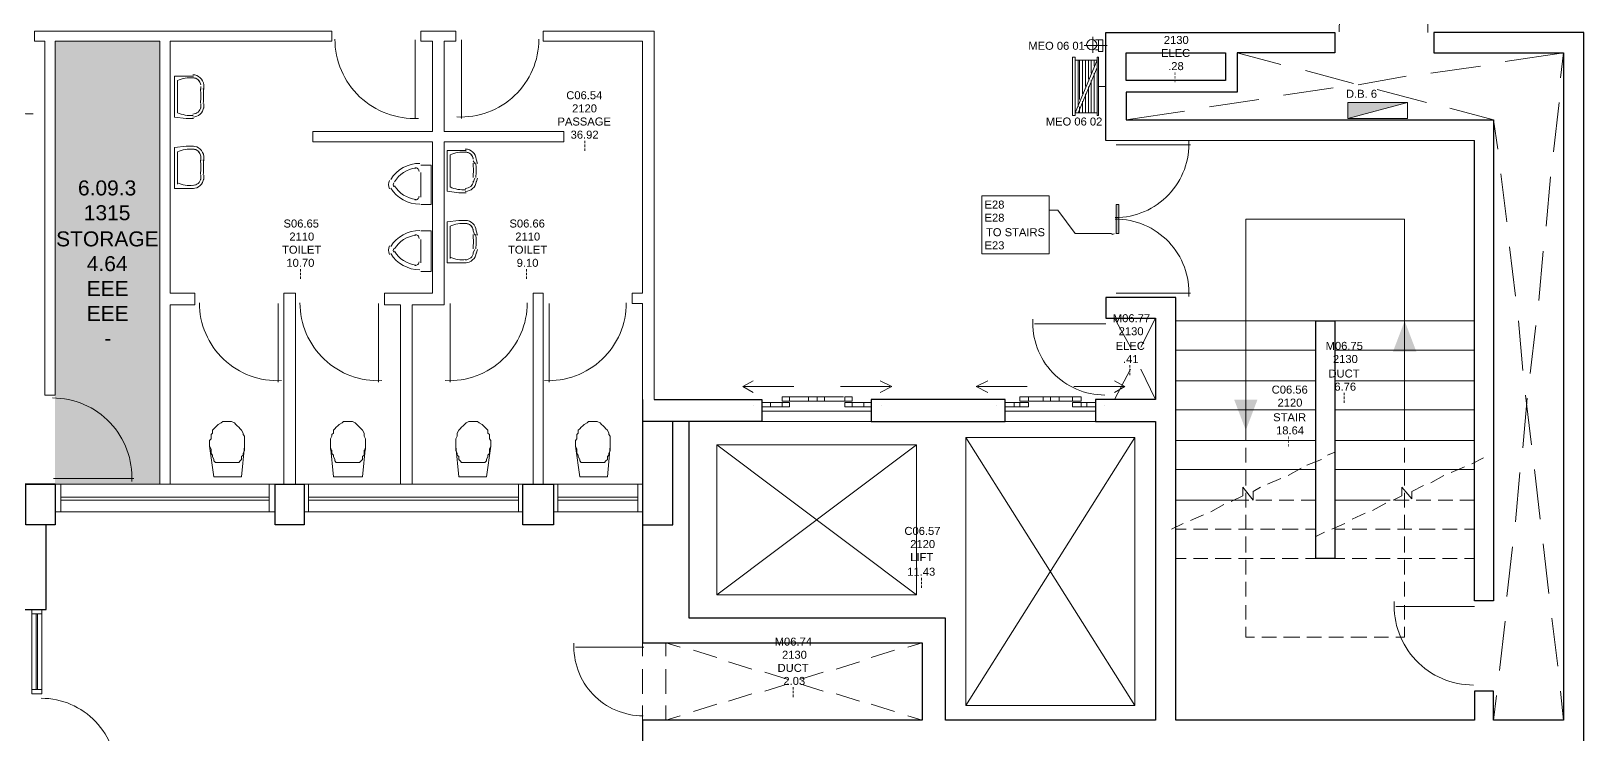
# Model space of a CAD drawing. Header units: millimetres. Extents: x 0 to 89.8, y 0 to 45.2.
# Drawn here: x 35.44 to 51.13, y 19.08 to 26.2 of the extents above; entities that cross this region are included whole.
import ezdxf

# ---------------------------------------------------------------- set-up
doc = ezdxf.new("R2010")
doc.units = ezdxf.units.MM
for name, color, linetype in [('PDF_014406$BL', 7, 'Continuous'), ('PDF_014406$BL-SAN', 7, 'Continuous'), ('PDF_014406$DR', 7, 'Continuous'), ('PDF_014406$EQ', 7, 'Continuous'), ('PDF_014406$FI', 7, 'Continuous'), ('PDF_014406$FI-DSG', 7, 'Continuous'), ('PDF_014406$PL-STAIR', 7, 'Continuous'), ('PDF_014406$WA', 7, 'Continuous'), ('PDF_014406$WA-COL', 7, 'Continuous'), ('PDF_014406$WA-EXT', 7, 'Continuous'), ('PDF_014406$WN', 7, 'Continuous'), ('PDF_Text', 7, 'Continuous')]:
    doc.layers.add(name, color=color, linetype=linetype)
doc.layers.add('PDF_014406$HL-TMP', color=7, linetype='Continuous', true_color=0x800000)
doc.styles.add('PDF ArialMT', font='arial.ttf')

msp = doc.modelspace()

# ---------------------------------------------------------------- linework, layer by layer
at = {"layer": 'PDF_014406$BL', "lineweight": 9}
for points in [[(47.646, 25.982), (48.089, 25.864)], [(50.361, 25.894), (50.951, 25.982), (50.921, 25.731)], [(48.34, 25.805), (48.826, 25.672)], [(48.871, 25.658), (49.358, 25.746)], [(49.608, 25.776), (50.11, 25.849)], [(48.118, 25.554), (48.62, 25.628)], [(49.063, 25.613), (49.564, 25.481)], [(47.366, 25.436), (47.867, 25.51)], [(49.8, 25.422), (50.243, 25.304), (50.287, 25.009)], [(50.907, 25.481), (50.848, 24.979)], [(46.525, 25.304), (47.115, 25.392)], [(50.376, 24.271), (50.317, 24.758)], [(50.818, 24.728), (50.774, 24.227)], [(50.464, 23.518), (50.405, 24.02)], [(50.744, 23.976), (50.7, 23.474)], [(46.407, 23.297), (46.569, 23.002)], [(46.82, 23.297), (46.672, 23.002)], [(50.538, 22.766), (50.494, 23.268)], [(50.671, 23.223), (50.612, 22.736)], [(46.569, 22.781), (46.407, 22.471)], [(46.672, 22.781), (46.82, 22.471)], [(50.582, 22.486), (50.538, 21.984)], [(50.626, 22.014), (50.567, 22.515)], [(42.836, 22.353), (43.943, 22.353)], [(45.3, 22.353), (46.215, 22.353)], [(42.836, 22.25), (43.943, 22.25)], [(45.3, 22.25), (46.215, 22.25)], [(50.508, 21.733), (50.464, 21.232)], [(50.715, 21.261), (50.656, 21.763)], [(37.909, 21.615), (35.681, 21.615)], [(40.417, 21.615), (38.204, 21.615)], [(41.627, 21.615), (40.727, 21.615)], [(35.681, 21.335), (37.909, 21.335)], [(38.204, 21.335), (40.417, 21.335)], [(40.727, 21.335), (41.627, 21.335)], [(50.435, 20.981), (50.376, 20.479)], [(50.803, 20.509), (50.744, 21.01)], [(35.445, 20.346), (35.445, 19.491)], [(35.548, 19.491), (35.548, 20.346)], [(50.892, 19.771), (50.833, 20.258)], [(50.361, 20.228), (50.302, 19.727)], [(41.627, 20.007), (41.627, 19.874)], [(41.863, 19.874), (41.863, 20.007), (42.01, 19.963)], [(42.143, 19.933), (42.379, 19.859)], [(44.179, 19.933), (43.943, 19.859)], [(44.459, 20.007), (44.312, 19.963)], [(42.497, 19.815), (42.733, 19.741)], [(43.825, 19.815), (43.589, 19.741)], [(41.627, 19.741), (41.627, 19.491)], [(41.863, 19.491), (41.863, 19.741)], [(42.866, 19.712), (43.102, 19.638)], [(43.456, 19.712), (43.22, 19.638)], [(42.733, 19.491), (42.497, 19.417)], [(43.102, 19.594), (42.866, 19.52)], [(43.22, 19.594), (43.456, 19.52)], [(43.589, 19.491), (43.825, 19.417)], [(50.272, 19.476), (50.243, 19.225)], [(50.951, 19.225), (50.921, 19.52)], [(41.627, 19.373), (41.627, 19.225)], [(42.01, 19.269), (41.863, 19.225), (41.863, 19.373)], [(42.379, 19.387), (42.143, 19.314)], [(43.943, 19.387), (44.179, 19.314)], [(44.312, 19.269), (44.459, 19.225)]]:
    msp.add_lwpolyline(points, dxfattribs=at)
at = {"layer": 'PDF_014406$BL-SAN', "lineweight": 9}
for points in [[(37.083, 25.746), (37.009, 25.746), (36.891, 25.746), (36.891, 25.333), (37.009, 25.318), (37.083, 25.318)], [(37.186, 25.422), (37.186, 25.466)], [(37.083, 25.038), (37.009, 25.038), (36.891, 25.023), (36.891, 24.61), (37.009, 24.61), (37.083, 24.61)], [(39.841, 24.994), (39.768, 24.994), (39.65, 24.994), (39.65, 24.581), (39.768, 24.566), (39.841, 24.566)], [(39.384, 24.846), (39.487, 24.846), (39.487, 24.448), (39.384, 24.448)], [(37.186, 24.699), (37.186, 24.743)], [(39.384, 24.522), (39.384, 24.772)], [(39.945, 24.669), (39.959, 24.713)], [(39.384, 24.182), (39.487, 24.182), (39.487, 23.769), (39.384, 23.769)], [(39.841, 24.286), (39.768, 24.286), (39.65, 24.271), (39.65, 23.858), (39.768, 23.858), (39.841, 23.858)], [(39.384, 23.858), (39.384, 24.094)], [(39.945, 23.946), (39.959, 23.991)], [(37.274, 22.161), (37.289, 22.176), (37.304, 22.191), (37.319, 22.205), (37.333, 22.22), (37.363, 22.235), (37.378, 22.25), (37.407, 22.25), (37.422, 22.25), (37.451, 22.25), (37.466, 22.25), (37.496, 22.235), (37.51, 22.22), (37.525, 22.205), (37.54, 22.191), (37.555, 22.176), (37.569, 22.161), (37.584, 22.132), (37.584, 22.117), (37.599, 22.102), (37.599, 22.073), (37.599, 22.058), (37.599, 22.043), (37.599, 22.014), (37.599, 21.999), (37.569, 21.689), (37.289, 21.689), (37.245, 21.999), (37.26, 21.969), (37.26, 21.955), (37.26, 21.925), (37.274, 21.91), (37.274, 21.896), (37.289, 21.866), (37.289, 21.851), (37.304, 21.836), (37.54, 21.836), (37.555, 21.851), (37.569, 21.866), (37.569, 21.896), (37.584, 21.91), (37.584, 21.925), (37.599, 21.955), (37.599, 21.969), (37.599, 21.999)], [(37.422, 22.25), (37.407, 22.25), (37.378, 22.25), (37.363, 22.235), (37.333, 22.22), (37.319, 22.205), (37.304, 22.191), (37.289, 22.176), (37.274, 22.161), (37.274, 22.132), (37.26, 22.117), (37.26, 22.102), (37.26, 22.073), (37.245, 22.058), (37.245, 22.043), (37.245, 22.014), (37.245, 21.999)], [(38.499, 22.161), (38.514, 22.176), (38.528, 22.191), (38.543, 22.205), (38.558, 22.22), (38.587, 22.235), (38.602, 22.25), (38.632, 22.25), (38.646, 22.25), (38.676, 22.25), (38.691, 22.25), (38.72, 22.235), (38.735, 22.22), (38.75, 22.205), (38.764, 22.191), (38.779, 22.176), (38.794, 22.161), (38.809, 22.132), (38.809, 22.117), (38.809, 22.102), (38.823, 22.073), (38.823, 22.058), (38.823, 22.043), (38.823, 22.014), (38.823, 21.999), (38.794, 21.689), (38.499, 21.689), (38.469, 21.999), (38.469, 21.969), (38.484, 21.955), (38.484, 21.925), (38.499, 21.91), (38.499, 21.896), (38.514, 21.866), (38.514, 21.851), (38.528, 21.836), (38.764, 21.836), (38.779, 21.851), (38.794, 21.866), (38.794, 21.896), (38.809, 21.91), (38.809, 21.925), (38.809, 21.955), (38.823, 21.969), (38.823, 21.999)], [(38.646, 22.25), (38.632, 22.25), (38.602, 22.25), (38.587, 22.235), (38.558, 22.22), (38.543, 22.205), (38.528, 22.191), (38.514, 22.176), (38.499, 22.161), (38.499, 22.132), (38.484, 22.117), (38.484, 22.102), (38.469, 22.073), (38.469, 22.058), (38.469, 22.043), (38.469, 22.014), (38.469, 21.999)], [(39.768, 22.161), (39.782, 22.176), (39.797, 22.191), (39.812, 22.205), (39.827, 22.22), (39.841, 22.235), (39.871, 22.25), (39.886, 22.25), (39.915, 22.25), (39.93, 22.25), (39.959, 22.25), (39.974, 22.235), (40.004, 22.22), (40.019, 22.205), (40.033, 22.191), (40.048, 22.176), (40.063, 22.161), (40.063, 22.132), (40.078, 22.117), (40.078, 22.102), (40.078, 22.073), (40.092, 22.058), (40.092, 22.043), (40.092, 22.014), (40.092, 21.999), (40.048, 21.689), (39.768, 21.689), (39.738, 21.999), (39.738, 21.969), (39.738, 21.955), (39.753, 21.925), (39.753, 21.91), (39.768, 21.896), (39.768, 21.866), (39.782, 21.851), (39.797, 21.836), (40.033, 21.836), (40.048, 21.851), (40.048, 21.866), (40.063, 21.896), (40.063, 21.91), (40.078, 21.925), (40.078, 21.955), (40.078, 21.969), (40.092, 21.999)], [(39.915, 22.25), (39.886, 22.25), (39.871, 22.25), (39.841, 22.235), (39.827, 22.22), (39.812, 22.205), (39.797, 22.191), (39.782, 22.176), (39.768, 22.161), (39.753, 22.132), (39.753, 22.117), (39.753, 22.102), (39.738, 22.073), (39.738, 22.058), (39.738, 22.043), (39.738, 22.014), (39.738, 21.999)], [(40.977, 22.161), (40.992, 22.176), (41.007, 22.191), (41.022, 22.205), (41.037, 22.22), (41.066, 22.235), (41.081, 22.25), (41.11, 22.25), (41.125, 22.25), (41.155, 22.25), (41.169, 22.25), (41.199, 22.235), (41.214, 22.22), (41.228, 22.205), (41.243, 22.191), (41.258, 22.176), (41.273, 22.161), (41.287, 22.132), (41.287, 22.117), (41.302, 22.102), (41.302, 22.073), (41.302, 22.058), (41.302, 22.043), (41.302, 22.014), (41.302, 21.999), (41.273, 21.689), (40.992, 21.689), (40.948, 21.999), (40.963, 21.969), (40.963, 21.955), (40.963, 21.925), (40.977, 21.91), (40.977, 21.896), (40.992, 21.866), (40.992, 21.851), (41.007, 21.836), (41.243, 21.836), (41.258, 21.851), (41.273, 21.866), (41.273, 21.896), (41.287, 21.91), (41.287, 21.925), (41.302, 21.955), (41.302, 21.969), (41.302, 21.999)], [(41.125, 22.25), (41.11, 22.25), (41.081, 22.25), (41.066, 22.235), (41.037, 22.22), (41.022, 22.205), (41.007, 22.191), (40.992, 22.176), (40.977, 22.161), (40.977, 22.132), (40.963, 22.117), (40.963, 22.102), (40.963, 22.073), (40.948, 22.058), (40.948, 22.043), (40.948, 22.014), (40.948, 21.999)]]:
    msp.add_lwpolyline(points, dxfattribs=at)
for points in [[(37.186, 25.613), (37.186, 25.658, 0.384837), (37.075, 25.761)], [(37.08, 25.35, -0.131953), (36.92, 25.377), (36.92, 25.702, -0.130994), (37.079, 25.73, -0.38487), (37.156, 25.659, 0.38487), (37.075, 25.731)], [(36.92, 24.654), (36.92, 24.979, -0.130994), (37.079, 25.007, -0.38487), (37.156, 24.936, 0.38487), (37.075, 25.009)], [(37.186, 24.891), (37.186, 24.935, 0.384837), (37.075, 25.038)], [(39.839, 24.597, -0.131953), (39.679, 24.625), (39.679, 24.95, -0.130994), (39.838, 24.977, -0.38487), (39.915, 24.906, 0.38487), (39.834, 24.979)], [(39.959, 24.861), (39.945, 24.905, 0.384837), (39.834, 25.009)], [(39.679, 23.902), (39.679, 24.227, -0.130994), (39.838, 24.254, -0.38487), (39.915, 24.183, 0.38487), (39.834, 24.256)], [(39.959, 24.138), (39.945, 24.182, 0.384837), (39.834, 24.286)]]:
    msp.add_lwpolyline(points, format="xyb", dxfattribs=at)
for points in [[(37.153, 25.475, 0.047544), (37.153, 25.619, -0.047544)], [(37.075, 25.363, 0.384818), (37.156, 25.436, -0.384818)], [(37.153, 24.752, 0.047544), (37.153, 24.897, -0.047544)], [(39.912, 24.722, 0.047544), (39.912, 24.867, -0.047544)], [(37.075, 24.64, 0.384818), (37.156, 24.713, -0.384818)], [(39.834, 24.61, 0.384818), (39.915, 24.683, -0.384818)], [(39.912, 23.999, 0.047544), (39.912, 24.144, -0.047544)], [(39.834, 23.887, 0.384818), (39.915, 23.96, -0.384818)]]:
    msp.add_lwpolyline(points, format="xyb", close=True, dxfattribs=at)
for points in [[(37.156, 25.643), (37.156, 25.613)], [(37.156, 25.466), (37.156, 25.422)], [(37.156, 24.935), (37.156, 24.891)], [(39.915, 24.891), (39.93, 24.861)], [(37.156, 24.743), (37.156, 24.699)], [(39.93, 24.713), (39.915, 24.669)], [(39.915, 24.182), (39.93, 24.138)], [(39.93, 23.991), (39.915, 23.961)]]:
    msp.add_lwpolyline(points, close=True, dxfattribs=at)
for centre, radius, start, end in [((36.393, 25.547), 0.792, 354.5418, 5.4582), ((37.075, 25.444), 0.111, 270.0225, 354.194), ((36.393, 24.824), 0.792, 354.5418, 5.4582), ((39.373, 24.517), 0.347, 90, 148.1067), ((39.373, 24.517), 0.302, 97.5256, 148.1068), ((39.329, 24.782), 0.0369, 359.9999, 97.0591), ((39.152, 24.795), 0.792, 354.5418, 5.4582), ((37.046, 24.955), 0.315, 246.1945, 276.2623), ((37.075, 24.721), 0.111, 270.0225, 354.194), ((39.137, 24.649), 0.0811, 148.1067, 211.8933), ((39.141, 24.647), 0.0369, 148.0938, 211.9062), ((39.373, 24.797), 0.302, 211.8932, 262.4744), ((39.834, 24.691), 0.111, 270.0225, 354.194), ((39.373, 24.797), 0.347, 211.8933, 270), ((39.329, 24.531), 0.0369, 262.9409, 0.0001), ((39.373, 23.838), 0.347, 90, 148.1067), ((39.137, 23.985), 0.0811, 148.1067, 211.8933), ((39.373, 23.838), 0.302, 97.5256, 148.1068), ((39.329, 24.104), 0.0369, 359.9999, 97.0591), ((39.152, 24.072), 0.792, 354.5418, 5.4582), ((39.373, 24.133), 0.347, 211.8933, 270), ((39.141, 23.983), 0.0369, 148.0938, 211.9062), ((39.373, 24.133), 0.302, 211.8932, 262.4744), ((39.329, 23.867), 0.0369, 262.9409, 0.0001), ((39.805, 24.202), 0.315, 246.1945, 276.2623), ((39.834, 23.968), 0.111, 270.0225, 354.194)]:
    msp.add_arc(centre, radius, start, end, dxfattribs=at)
at = {"layer": 'PDF_014406$DR', "lineweight": 0}
for points in [[(49.579, 26.189), (49.579, 27.074), (49.579, 26.189)], [(39.325, 26.115), (39.325, 25.318), (39.325, 26.115)], [(39.797, 26.115), (39.797, 25.318), (39.797, 26.115)], [(46.422, 25.053), (47.174, 25.053), (46.422, 25.053)], [(46.422, 23.548), (47.174, 23.548), (46.422, 23.548)], [(37.938, 23.445), (37.938, 22.648), (37.938, 23.445)], [(38.956, 23.445), (38.956, 22.648), (38.956, 23.445)], [(39.679, 23.445), (39.679, 22.648), (39.679, 23.445)], [(40.682, 23.445), (40.682, 22.648), (40.682, 23.445)], [(46.318, 23.238), (45.595, 23.238), (46.318, 23.238)], [(42.645, 22.604), (42.748, 22.663)], [(42.748, 22.545), (42.645, 22.604), (43.161, 22.604)], [(44.135, 22.604), (43.633, 22.604)], [(44.032, 22.545), (44.15, 22.604), (44.032, 22.663)], [(45.123, 22.545), (45.005, 22.604), (45.123, 22.663)], [(45.02, 22.604), (45.522, 22.604)], [(46.407, 22.545), (46.51, 22.604), (45.994, 22.604)], [(46.51, 22.604), (46.407, 22.663)], [(43.043, 22.441), (42.925, 22.441)], [(43.117, 22.5), (43.309, 22.5)], [(43.309, 22.456), (43.117, 22.456)], [(43.663, 22.5), (43.471, 22.5)], [(43.471, 22.456), (43.677, 22.456)], [(43.751, 22.441), (43.869, 22.441)], [(45.448, 22.441), (45.389, 22.441)], [(45.536, 22.5), (45.684, 22.5)], [(45.684, 22.456), (45.536, 22.456)], [(45.979, 22.5), (45.846, 22.5)], [(45.846, 22.456), (45.979, 22.456)], [(46.068, 22.441), (46.127, 22.441)], [(42.748, 22.412), (42.748, 22.412)], [(42.925, 22.397), (43.043, 22.397)], [(43.869, 22.397), (43.751, 22.397)], [(44.046, 22.412), (44.046, 22.412)], [(45.212, 22.412), (45.212, 22.412)], [(45.389, 22.397), (45.448, 22.397)], [(46.127, 22.397), (46.068, 22.397)], [(46.304, 22.412), (46.304, 22.412)], [(35.666, 21.674), (36.478, 21.674), (35.666, 21.674)], [(50.051, 20.376), (49.254, 20.376), (50.051, 20.376)], [(41.641, 19.963), (40.948, 19.963), (41.641, 19.963)]]:
    msp.add_lwpolyline(points, dxfattribs=at)
msp.add_lwpolyline([(33.86, 25.366, 0.429403), (34.659, 26.125, 0.429403), (35.458, 25.366)], format="xyb", dxfattribs=at)
for points in [[(42.836, 22.397), (42.925, 22.397), (42.925, 22.441), (42.836, 22.441)], [(43.043, 22.456), (43.117, 22.456), (43.117, 22.5), (43.043, 22.5)], [(43.043, 22.397), (43.117, 22.397), (43.117, 22.441), (43.043, 22.441)], [(43.309, 22.456), (43.397, 22.456), (43.397, 22.5), (43.309, 22.5)], [(43.471, 22.456), (43.397, 22.456), (43.397, 22.5), (43.471, 22.5)], [(43.751, 22.456), (43.677, 22.456), (43.677, 22.5), (43.751, 22.5)], [(43.751, 22.397), (43.677, 22.397), (43.677, 22.441), (43.751, 22.441)], [(43.943, 22.397), (43.869, 22.397), (43.869, 22.441), (43.943, 22.441)], [(45.3, 22.397), (45.389, 22.397), (45.389, 22.441), (45.3, 22.441)], [(45.448, 22.456), (45.536, 22.456), (45.536, 22.5), (45.448, 22.5)], [(45.448, 22.397), (45.536, 22.397), (45.536, 22.441), (45.448, 22.441)], [(45.684, 22.456), (45.758, 22.456), (45.758, 22.5), (45.684, 22.5)], [(45.846, 22.456), (45.758, 22.456), (45.758, 22.5), (45.846, 22.5)], [(46.068, 22.456), (45.979, 22.456), (45.979, 22.5), (46.068, 22.5)], [(46.068, 22.397), (45.979, 22.397), (45.979, 22.441), (46.068, 22.441)], [(46.215, 22.397), (46.127, 22.397), (46.127, 22.441), (46.215, 22.441)]]:
    msp.add_lwpolyline(points, close=True, dxfattribs=at)
for centre, radius, start, end in [((49.572, 26.196), 0.893, 87.0438, 180.0001), ((39.318, 26.122), 0.804, 180.0001, 272.9558), ((39.79, 26.122), 0.789, 267.0449, 0.0002), ((46.414, 25.06), 0.745, 270.0001, 2.9562), ((46.414, 23.555), 0.745, 357.0438, 89.9999), ((37.931, 23.452), 0.789, 179.9998, 272.9551), ((38.949, 23.452), 0.789, 179.9998, 272.9551), ((39.672, 23.452), 0.789, 267.0449, 0.0002), ((40.675, 23.452), 0.789, 267.0449, 0.0002), ((46.308, 23.248), 0.73, 177.0447, 270), ((35.655, 21.684), 0.804, 357.0447, 90), ((50.04, 20.385), 0.804, 177.0447, 270), ((41.634, 19.97), 0.701, 177.0446, 270.0006), ((35.541, 18.687), 0.76, 357.0441, 90)]:
    msp.add_arc(centre, radius, start, end, dxfattribs=at)
at = {"layer": 'PDF_014406$EQ', "lineweight": 9}
for points in [[(48.767, 25.318), (49.372, 25.481)], [(44.4, 22.014), (42.379, 20.494)], [(42.379, 22.014), (44.4, 20.494)], [(44.902, 22.087), (46.613, 19.373)], [(46.613, 22.087), (44.902, 19.373)]]:
    msp.add_lwpolyline(points, dxfattribs=at)
for points in [[(49.372, 25.481), (48.767, 25.481), (48.767, 25.318), (49.372, 25.318)], [(42.379, 22.014), (44.4, 22.014), (44.4, 20.494), (42.379, 20.494)], [(44.902, 19.373), (46.613, 19.373), (46.613, 22.087), (44.902, 22.087)]]:
    msp.add_lwpolyline(points, close=True, dxfattribs=at)
at = {"layer": 'PDF_014406$EQ', "transparency": 33554559}
msp.add_solid([(48.767, 25.481), (49.372, 25.481), (48.767, 25.318)], dxfattribs=at)
at = {"layer": 'PDF_014406$FI', "lineweight": 9}
for points in [[(46.333, 26.056), (46.097, 26.056)], [(46.186, 26.145), (46.186, 25.982)], [(46.245, 26.115), (46.215, 26.115)], [(46.23, 25.377), (46.009, 25.377), (46.009, 25.909), (46.23, 25.909), (46.009, 25.377)], [(46.038, 25.909), (46.038, 25.436)], [(46.053, 25.51), (46.053, 25.909)], [(46.082, 25.909), (46.082, 25.569)], [(46.112, 25.643), (46.112, 25.909)], [(46.141, 25.909), (46.141, 25.717)], [(46.171, 25.776), (46.171, 25.909)], [(46.2, 25.909), (46.2, 25.849)], [(46.245, 26.012), (46.215, 26.012)], [(46.23, 25.835), (46.038, 25.377)], [(46.2, 25.776), (46.2, 25.377)], [(46.141, 25.643), (46.141, 25.377)], [(46.171, 25.377), (46.171, 25.702)], [(46.245, 25.643), (46.318, 25.643)], [(46.053, 25.377), (46.053, 25.436)], [(46.082, 25.495), (46.082, 25.377)], [(46.112, 25.377), (46.112, 25.569)]]:
    msp.add_lwpolyline(points, dxfattribs=at)
for points in [[(46.289, 26.115), (46.289, 25.997), (46.245, 25.997), (46.245, 26.115)], [(45.979, 25.938), (46.009, 25.938), (46.009, 25.348), (45.979, 25.348)], [(46.245, 25.938), (46.245, 25.348), (46.23, 25.348), (46.23, 25.377), (46.23, 25.909), (46.23, 25.938)]]:
    msp.add_lwpolyline(points, close=True, dxfattribs=at)
msp.add_circle((46.175, 26.066), 0.0516, dxfattribs=at)
at = {"layer": 'PDF_014406$FI-DSG', "lineweight": 9}
for points in [[(45.064, 24.536), (45.743, 24.536), (45.743, 23.946), (45.064, 23.946)], [(46.422, 24.153), (46.422, 24.448), (46.451, 24.448), (46.451, 24.153)]]:
    msp.add_lwpolyline(points, close=True, dxfattribs=at)
msp.add_lwpolyline([(46.377, 24.153), (46.009, 24.153), (45.831, 24.389), (45.743, 24.389)], dxfattribs=at)
at = {"layer": 'PDF_014406$FI-DSG', "transparency": 33554559}
for points in [[(46.451, 24.448), (46.422, 24.448), (46.451, 24.153)], [(46.422, 24.448), (46.451, 24.153), (46.422, 24.153)], [(46.377, 24.153), (46.422, 24.153), (46.377, 24.138)]]:
    msp.add_solid(points, dxfattribs=at)
at = {"layer": 'PDF_014406$HL-TMP', "transparency": 33554559}
for points in [[(36.743, 26.1), (35.681, 26.1), (36.743, 21.615)], [(35.681, 26.1), (36.743, 21.615), (35.681, 21.615)]]:
    msp.add_solid(points, dxfattribs=at)
at = {"layer": 'PDF_014406$PL-STAIR', "lineweight": 9}
for points in [[(46.318, 25.097), (50.051, 25.097)], [(47.735, 22.058), (47.735, 22.161), (47.735, 23.268), (47.735, 24.3), (49.343, 24.3), (49.343, 23.268), (49.343, 22.161), (49.343, 22.058)], [(47.027, 23.268), (48.443, 23.268)], [(48.635, 23.268), (50.051, 23.268)], [(47.027, 22.973), (48.443, 22.973)], [(48.635, 22.973), (50.051, 22.973)], [(47.027, 22.663), (48.443, 22.663)], [(48.635, 22.663), (50.051, 22.663)], [(47.027, 22.368), (48.443, 22.368)], [(48.635, 22.368), (50.051, 22.368)], [(47.027, 22.058), (48.443, 22.058)], [(47.735, 21.984), (47.735, 21.836)], [(48.635, 22.058), (50.051, 22.058)], [(49.343, 21.836), (49.343, 21.984)], [(48.502, 21.866), (48.354, 21.807)], [(48.635, 21.94), (48.561, 21.91)], [(50.14, 21.881), (50.022, 21.822)], [(47.027, 21.763), (48.266, 21.763), (48.443, 21.763)], [(47.735, 21.763), (47.735, 21.6)], [(48.089, 21.674), (47.956, 21.615)], [(48.295, 21.777), (48.163, 21.704)], [(48.635, 21.763), (49.874, 21.763), (50.051, 21.763)], [(49.343, 21.6), (49.343, 21.763)], [(49.741, 21.704), (49.608, 21.63)], [(49.948, 21.792), (49.815, 21.733)], [(47.882, 21.586), (47.808, 21.541), (47.808, 21.453), (47.705, 21.586), (47.705, 21.497), (47.587, 21.438)], [(47.735, 21.527), (47.735, 21.379)], [(49.535, 21.6), (49.417, 21.541), (49.417, 21.468), (49.313, 21.586), (49.313, 21.497), (49.225, 21.453)], [(49.343, 21.379), (49.343, 21.527)], [(47.027, 21.453), (47.631, 21.453), (47.764, 21.453)], [(47.513, 21.409), (47.381, 21.335)], [(47.838, 21.453), (48, 21.453)], [(48.074, 21.453), (48.222, 21.453)], [(48.295, 21.453), (48.443, 21.453)], [(49.195, 21.453), (48.635, 21.453)], [(49.151, 21.423), (49.018, 21.35)], [(49.24, 21.453), (49.387, 21.453)], [(49.461, 21.453), (49.608, 21.453)], [(49.682, 21.453), (49.83, 21.453)], [(49.903, 21.453), (50.051, 21.453)], [(47.1, 21.217), (46.982, 21.158)], [(47.307, 21.305), (47.174, 21.246)], [(47.735, 21.305), (47.735, 21.158)], [(48.738, 21.217), (48.605, 21.158)], [(48.944, 21.32), (48.812, 21.261)], [(49.343, 21.158), (49.343, 21.305)], [(47.027, 21.158), (47.13, 21.158)], [(47.204, 21.158), (47.351, 21.158)], [(47.425, 21.158), (47.587, 21.158)], [(47.661, 21.158), (47.808, 21.158)], [(47.735, 21.084), (47.735, 20.922)], [(47.882, 21.158), (48.03, 21.158)], [(48.104, 21.158), (48.266, 21.158)], [(48.34, 21.158), (48.443, 21.158)], [(48.531, 21.128), (48.443, 21.084)], [(48.635, 21.158), (48.738, 21.158)], [(48.812, 21.158), (48.959, 21.158)], [(49.048, 21.158), (49.195, 21.158)], [(49.269, 21.158), (49.417, 21.158)], [(49.343, 20.922), (49.343, 21.084)], [(49.49, 21.158), (49.653, 21.158)], [(49.726, 21.158), (49.874, 21.158)], [(49.948, 21.158), (50.051, 21.158)], [(47.027, 20.863), (47.13, 20.863)], [(47.204, 20.863), (47.351, 20.863)], [(47.425, 20.863), (47.587, 20.863)], [(47.661, 20.863), (47.808, 20.863)], [(47.735, 20.848), (47.735, 20.7)], [(47.882, 20.863), (48.03, 20.863)], [(48.104, 20.863), (48.266, 20.863)], [(48.34, 20.863), (48.443, 20.863)], [(48.635, 20.863), (48.738, 20.863)], [(48.812, 20.863), (48.959, 20.863)], [(49.048, 20.863), (49.195, 20.863)], [(49.269, 20.863), (49.417, 20.863)], [(49.343, 20.7), (49.343, 20.848)], [(49.49, 20.863), (49.653, 20.863)], [(49.726, 20.863), (49.874, 20.863)], [(49.948, 20.863), (50.051, 20.863)], [(47.735, 20.627), (47.735, 20.479)], [(49.343, 20.479), (49.343, 20.627)], [(47.735, 20.391), (47.735, 20.243)], [(49.343, 20.243), (49.343, 20.391)], [(47.735, 20.169), (47.735, 20.066), (47.823, 20.066)], [(49.254, 20.066), (49.343, 20.066), (49.343, 20.169)], [(47.897, 20.066), (48.045, 20.066)], [(48.118, 20.066), (48.281, 20.066)], [(48.354, 20.066), (48.502, 20.066)], [(48.576, 20.066), (48.723, 20.066)], [(48.797, 20.066), (48.959, 20.066)], [(49.033, 20.066), (49.181, 20.066)]]:
    msp.add_lwpolyline(points, dxfattribs=at)
at = {"layer": 'PDF_014406$PL-STAIR', "transparency": 33554559}
for points in [[(49.461, 22.958), (49.343, 23.268), (49.225, 22.958)], [(47.617, 22.471), (47.735, 22.161), (47.853, 22.471)]]:
    msp.add_solid(points, dxfattribs=at)
at = {"layer": 'PDF_014406$WA', "lineweight": 20}
for points in [[(36.846, 21.615), (36.846, 23.43), (37.097, 23.43), (37.097, 23.548), (36.846, 23.548), (36.846, 26.1), (38.484, 26.1), (38.484, 26.204), (36.743, 26.204), (35.474, 26.204), (35.474, 26.1), (35.578, 26.1), (35.578, 22.515), (35.681, 22.515), (35.681, 26.1), (36.743, 26.1), (36.743, 21.615)], [(39.178, 21.615), (39.178, 23.43), (39.015, 23.43), (39.015, 23.548), (39.502, 23.548), (39.502, 25.082), (38.292, 25.082), (38.292, 25.186), (39.502, 25.186), (39.502, 26.1), (39.384, 26.1), (39.384, 26.204), (39.738, 26.204), (39.738, 26.1), (39.62, 26.1), (39.62, 25.186), (40.83, 25.186), (40.83, 25.082), (39.62, 25.082), (39.62, 23.43), (39.296, 23.43), (39.296, 21.615)], [(41.627, 22.471), (41.627, 23.445), (41.523, 23.445), (41.523, 23.548), (41.627, 23.548), (41.627, 26.1), (40.623, 26.1), (40.623, 26.204), (41.745, 26.204), (41.745, 22.471)], [(38.115, 21.615), (38.115, 23.548), (37.997, 23.548), (37.997, 21.615)], [(40.52, 21.615), (40.52, 23.548), (40.623, 23.548), (40.623, 21.615)]]:
    msp.add_lwpolyline(points, dxfattribs=at)
at = {"layer": 'PDF_014406$WA-COL', "lineweight": 25}
for points in [[(41.936, 22.25), (41.627, 22.25), (41.627, 21.202), (41.936, 21.202)], [(35.386, 21.615), (35.681, 21.615), (35.681, 21.202), (35.386, 21.202)], [(37.909, 21.615), (38.204, 21.615), (38.204, 21.202), (37.909, 21.202)], [(40.417, 21.615), (40.727, 21.615), (40.727, 21.202), (40.417, 21.202)]]:
    msp.add_lwpolyline(points, close=True, dxfattribs=at)
at = {"layer": 'PDF_014406$WA-EXT', "lineweight": 25}
for points in [[(51.158, 18.945), (51.158, 26.189), (49.638, 26.189), (49.638, 25.982), (50.951, 25.982), (50.951, 19.225), (50.243, 19.225), (50.243, 19.52), (50.051, 19.52), (50.051, 19.225), (47.027, 19.225), (47.027, 23.504), (46.318, 23.504), (46.318, 23.297), (46.82, 23.297), (46.82, 22.471), (46.215, 22.471), (46.215, 22.25), (46.82, 22.25), (46.82, 20.789)], [(46.318, 25.097), (46.318, 26.189), (46.525, 26.189), (48.635, 26.189), (48.635, 25.982), (47.646, 25.982), (47.646, 25.584), (46.525, 25.584), (46.525, 25.304), (50.243, 25.304), (50.243, 20.435), (50.051, 20.435), (50.051, 25.097)], [(41.627, 22.471), (41.627, 20.007), (44.459, 20.007), (44.459, 19.225), (41.627, 19.225), (41.627, 18.945)], [(41.745, 22.471), (42.836, 22.471), (42.836, 22.25), (41.627, 22.25)], [(46.82, 21.202), (46.82, 19.225), (44.695, 19.225), (44.695, 20.258), (42.099, 20.258), (42.099, 22.25)], [(35.681, 21.615), (35.032, 21.615), (35.032, 21.335), (35.312, 21.335), (35.312, 20.346), (35.592, 20.346), (35.592, 21.202)]]:
    msp.add_lwpolyline(points, dxfattribs=at)
for points in [[(47.528, 25.702), (46.525, 25.702), (46.525, 25.982), (47.528, 25.982)], [(48.635, 23.268), (48.635, 21.173), (48.635, 20.863), (48.443, 20.863), (48.443, 21.836), (48.443, 23.268)], [(45.3, 22.25), (45.3, 22.471), (43.943, 22.471), (43.943, 22.25)]]:
    msp.add_lwpolyline(points, close=True, dxfattribs=at)
at = {"layer": 'PDF_014406$WN', "lineweight": 0}
for points in [[(35.681, 21.615), (35.681, 21.335)], [(35.74, 21.615), (35.74, 21.335)], [(37.85, 21.335), (37.85, 21.615)], [(37.909, 21.335), (37.909, 21.615)], [(38.204, 21.615), (38.204, 21.335)], [(38.248, 21.615), (38.248, 21.335)], [(40.373, 21.335), (40.373, 21.615)], [(40.417, 21.335), (40.417, 21.615)], [(40.727, 21.615), (40.727, 21.335)], [(40.771, 21.615), (40.771, 21.335)], [(41.582, 21.335), (41.582, 21.615)], [(41.627, 21.335), (41.627, 21.615)], [(35.74, 21.482), (37.85, 21.482)], [(35.74, 21.453), (37.85, 21.453)], [(38.248, 21.482), (40.373, 21.482)], [(38.248, 21.453), (40.373, 21.453)], [(40.771, 21.482), (41.582, 21.482)], [(40.771, 21.453), (41.582, 21.453)], [(35.548, 20.346), (35.445, 20.346)], [(35.548, 20.302), (35.445, 20.302)], [(35.489, 19.535), (35.489, 20.302)], [(35.504, 19.535), (35.504, 20.302)], [(35.445, 19.535), (35.548, 19.535)], [(35.445, 19.491), (35.548, 19.491)]]:
    msp.add_lwpolyline(points, dxfattribs=at)

# ---------------------------------------------------------------- texts
at = {"layer": 'PDF_Text', "attachment_point": 4, "style": 'PDF ArialMT'}
for s, insert, char_height in [('MEO 06 01', (45.533, 26.054), 0.081), ('2130', (46.905, 26.113), 0.081), ('ELEC', (46.876, 25.981), 0.081), ('.28', (46.949, 25.848), 0.081), ('C06.54', (40.856, 25.553), 0.081), ('D.B. 6', (48.749, 25.568), 0.081), ('2120', (40.915, 25.42), 0.081), ('PASSAGE', (40.767, 25.287), 0.081), ('MEO 06 02', (45.71, 25.287), 0.081), ('36.92', (40.9, 25.154), 0.081), ('6.09.3', (35.913, 24.614), 0.1519), ('E28', (45.09, 24.446), 0.081), ('1315', (35.972, 24.363), 0.1519), ('E28', (45.09, 24.313), 0.081), ('STORAGE', (35.692, 24.098), 0.1519), ('S06.65', (37.994, 24.254), 0.081), ('2110', (38.053, 24.122), 0.081), ('S06.66', (40.281, 24.254), 0.081), ('2110', (40.34, 24.122), 0.081), ('TO STAIRS', (45.105, 24.166), 0.081), ('TOILET', (37.979, 23.989), 0.081), ('TOILET', (40.266, 23.989), 0.081), ('E23', (45.09, 24.033), 0.081), ('4.64', (36.002, 23.847), 0.1519), ('10.70', (38.023, 23.856), 0.081), ('9.10', (40.354, 23.856), 0.081), ('EEE', (36.002, 23.596), 0.1519), ('EEE', (36.002, 23.345), 0.1519), ('M06.77', (46.389, 23.295), 0.081), ('-', (36.179, 23.095), 0.152), ('2130', (46.448, 23.163), 0.081), ('ELEC', (46.418, 23.015), 0.081), ('.41', (46.492, 22.882), 0.081), ('M06.75', (48.543, 23.015), 0.081), ('2130', (48.617, 22.882), 0.081), ('DUCT', (48.572, 22.735), 0.081), ('C06.56', (47.997, 22.572), 0.081), ('6.76', (48.631, 22.602), 0.081), ('2120', (48.056, 22.44), 0.081), ('STAIR', (48.012, 22.292), 0.081), ('18.64', (48.041, 22.159), 0.081), ('C06.57', (44.279, 21.141), 0.081), ('2120', (44.338, 21.008), 0.081), ('LIFT', (44.338, 20.876), 0.081), ('11.43', (44.308, 20.728), 0.081), ('M06.74', (42.966, 20.02), 0.081), ('2130', (43.04, 19.887), 0.081), ('DUCT', (42.995, 19.754), 0.081), ('2.03', (43.054, 19.622), 0.081)]:
    msp.add_mtext(s, dxfattribs=dict(at, insert=insert, char_height=char_height))
at = {"layer": 'PDF_Text', "char_height": 0.081, "attachment_point": 4, "rotation": 270, "style": 'PDF ArialMT'}
for insert in [(47.027, 25.792), (41.052, 25.098), (38.175, 23.8), (40.462, 23.8), (46.57, 22.826), (48.739, 22.546), (48.178, 22.103), (44.46, 20.672), (43.162, 19.566)]:
    msp.add_mtext('---', dxfattribs=dict(at, insert=insert))

doc.saveas('drawing.dxf')
